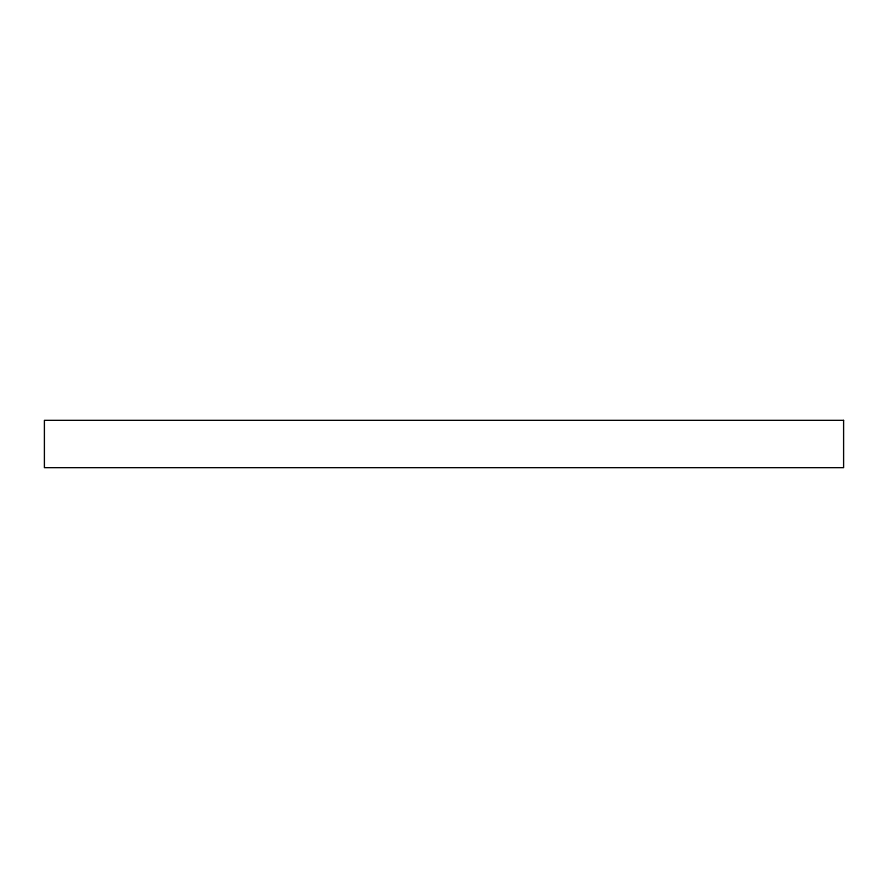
<?xml version="1.0" encoding="UTF-8"?>
<svg xmlns="http://www.w3.org/2000/svg" width="888" height="888" viewBox="0 0 888 888"><rect width="100%" height="100%" fill="white"/><g stroke="black" fill="none" stroke-linecap="round" stroke-linejoin="round"><path stroke-width="1.33" d="M843.6 420.335L44.4 420.335L44.4 467.665L843.6 467.665L843.6 420.335"/></g></svg>
